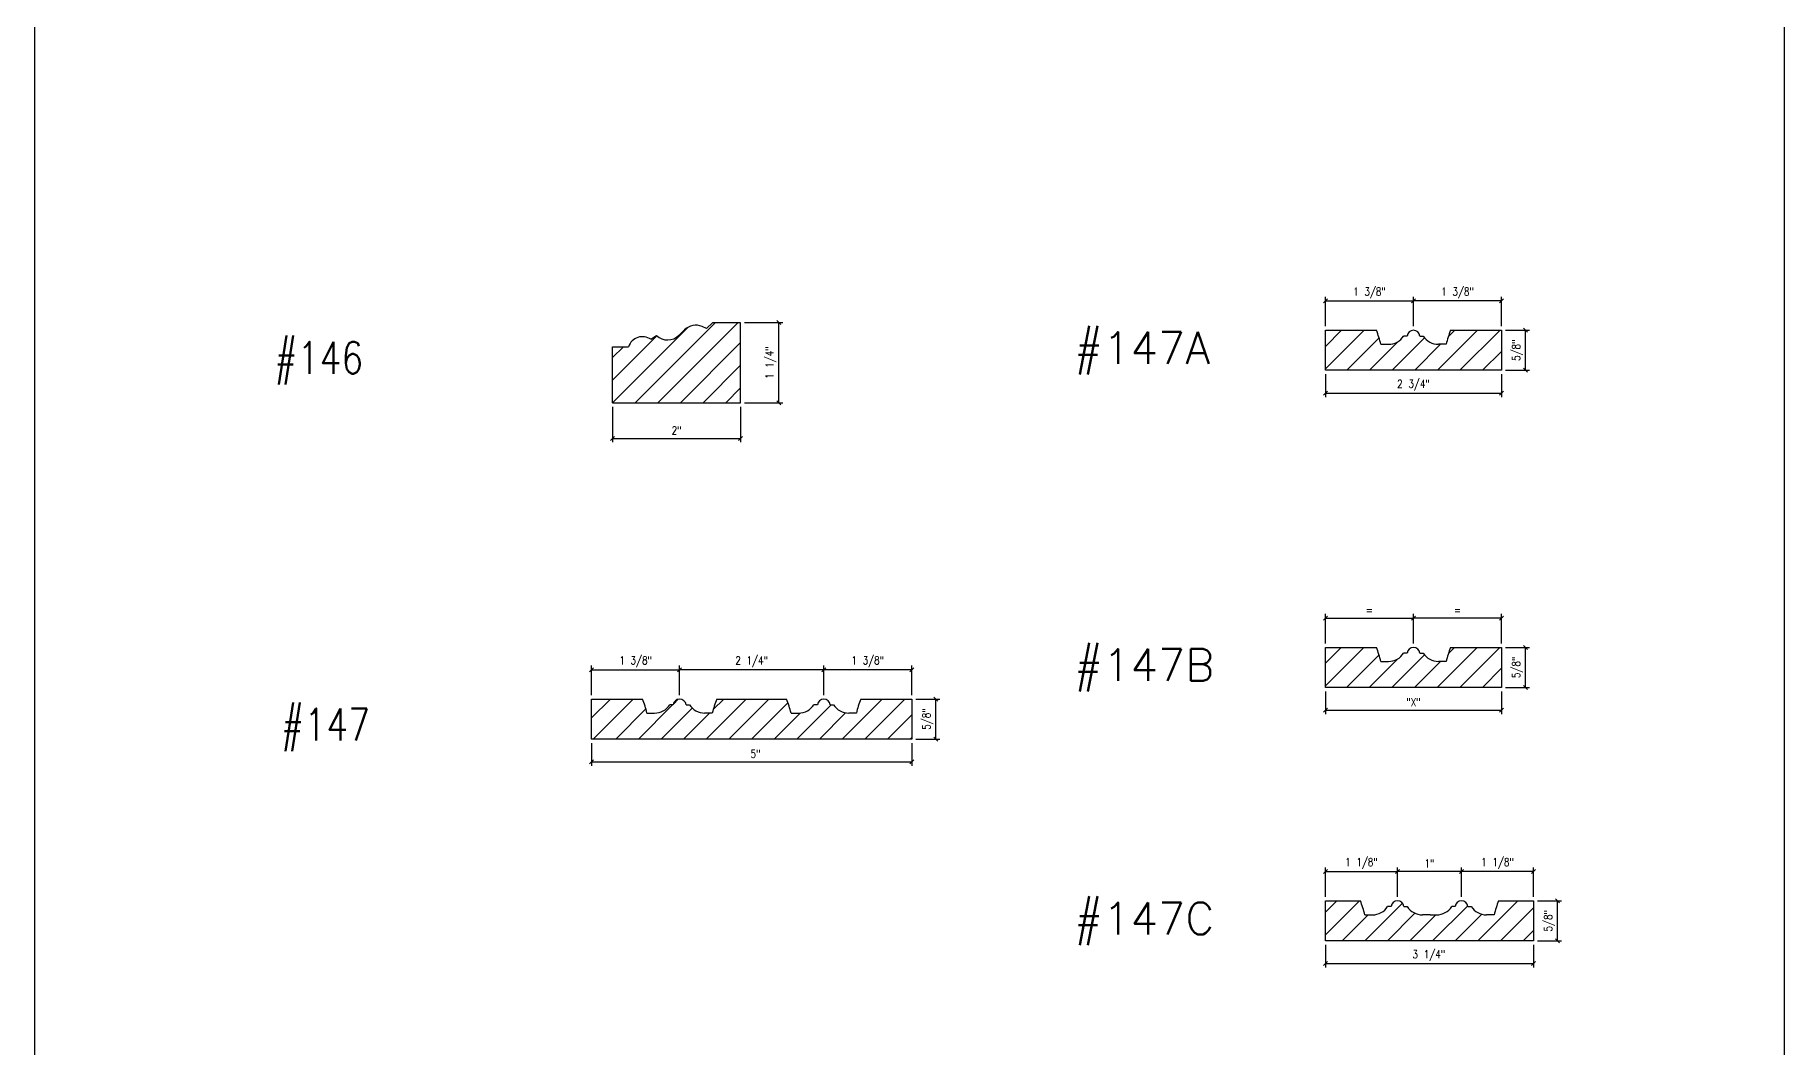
# Model space of a CAD drawing. Header units: inches. Extents: x 1985 to 11287, y 379 to 3234.
# Drawn here: x 8377.28 to 8404.59, y 915.66 to 931.47 of the extents above; entities that cross this region are included whole.
import ezdxf

# ---------------------------------------------------------------- set-up
doc = ezdxf.new("R2010")
doc.units = ezdxf.units.IN
doc.header["$MEASUREMENT"] = 0
doc.layers.get('0').update_dxf_attribs({"linetype": 'CONTINUOUS'})
doc.layers.get('Defpoints').update_dxf_attribs({"linetype": 'CONTINUOUS'})
for name, color, linetype in [('COTE1-1 99', 7, 'CONTINUOUS'), ('detail 99', 30, 'CONTINUOUS'), ('hatch 99', 1, 'CONTINUOUS'), ('separation 99', 3, 'CONTINUOUS'), ('wood detail 99', 7, 'CONTINUOUS')]:
    doc.layers.add(name, color=color, linetype=linetype)
doc.styles.get("Standard").update_dxf_attribs({"font": 'txt.shx', "width": 0.8})
doc.dimstyles.new('Muntin', dxfattribs={"dimtxt": 0.125, "dimasz": 0.0625, "dimexe": 0.0625, "dimexo": 0.0625, "dimgap": 0.0625, "dimtad": 1, "dimdec": 5, "dimzin": 0, "dimdsep": 46, "dimlunit": 5, "dimtxsty": 'Standard', "dimblk": 'OBLIQUE', "dimcen": 0.125, "dimclrd": 1, "dimclre": 1, "dimadec": 1, "dimazin": 0, "dimtfac": 0.375, "dimtdec": 5, "dimtmove": 0, "dimatfit": 3, "dimldrblk": 'OBLIQUE', "dimfxl": 1, "dimfrac": 2, "dimtolj": 1, "dimtzin": 0, "dimarcsym": 0})
pattern_1 = [(45, (1193.00393, -1910.72807), (-0.176776695, 0.176776695), [])]

# ---------------------------------------------------------------- blocks, each defined once
blk = doc.blocks.new('_OBLIQUE')
at = {"color": 0, "linetype": 'ByBlock'}
blk.add_line((-0.5, -0.5), (0.5, 0.5), dxfattribs=at)
blk = doc.blocks.new('*D40')
at = {"layer": 'COTE1-1 99', "color": 1, "lineweight": -2, "transparency": 16777216}
for p, q in [((8385.971, 920.412), (8385.971, 920.055)), ((8390.971, 920.412), (8390.971, 920.055)), ((8385.971, 920.118), (8390.971, 920.118))]:
    blk.add_line(p, q, dxfattribs=at)
at = {"layer": 'Defpoints', "color": 0, "transparency": 16777216}
for p in [(8385.971, 920.474), (8390.971, 920.474), (8390.971, 920.118)]:
    blk.add_point(p, dxfattribs=at)
at = {"layer": 'COTE1-1 99', "color": 1, "lineweight": -2, "transparency": 16777216, "xscale": 0.0625, "yscale": 0.0625, "zscale": 0.0625, "rotation": 180}
blk.add_blockref('_OBLIQUE', (8385.971, 920.118), dxfattribs=at)
at = {"layer": 'COTE1-1 99', "color": 1, "lineweight": -2, "transparency": 16777216, "xscale": 0.0625, "yscale": 0.0625, "zscale": 0.0625}
blk.add_blockref('_OBLIQUE', (8390.971, 920.118), dxfattribs=at)
at = {"layer": 'COTE1-1 99', "color": 0, "transparency": 16777216, "insert": (8388.531, 920.243), "char_height": 0.125, "attachment_point": 5}
blk.add_mtext('\\A1;5"', dxfattribs=at)
blk = doc.blocks.new('*D41')
at = {"layer": 'COTE1-1 99', "color": 1, "lineweight": -2, "transparency": 16777216}
for p, q in [((8391.034, 921.099), (8391.408, 921.099)), ((8391.346, 920.474), (8391.346, 921.099)), ((8391.034, 920.474), (8391.408, 920.474))]:
    blk.add_line(p, q, dxfattribs=at)
at = {"layer": 'Defpoints', "color": 0, "transparency": 16777216}
for p in [(8390.971, 921.099), (8391.346, 921.099), (8390.971, 920.474)]:
    blk.add_point(p, dxfattribs=at)
at = {"layer": 'COTE1-1 99', "color": 1, "lineweight": -2, "transparency": 16777216, "xscale": 0.0625, "yscale": 0.0625, "zscale": 0.0625}
for p, rotation in [((8391.346, 921.099), 90), ((8391.346, 920.474), 270)]:
    blk.add_blockref('_OBLIQUE', p, dxfattribs=dict(at, rotation=rotation))
at = {"layer": 'COTE1-1 99', "color": 0, "transparency": 16777216, "insert": (8391.221, 920.787), "char_height": 0.125, "attachment_point": 5, "rotation": 90}
blk.add_mtext('\\A1;5/8"', dxfattribs=at)
blk = doc.blocks.new('*D42')
at = {"layer": 'COTE1-1 99', "color": 1, "lineweight": -2, "transparency": 16777216}
for p, q in [((8385.971, 921.162), (8385.971, 921.621)), ((8385.971, 921.558), (8387.346, 921.558)), ((8387.346, 921.162), (8387.346, 921.621))]:
    blk.add_line(p, q, dxfattribs=at)
at = {"layer": 'Defpoints', "color": 0, "transparency": 16777216}
for p in [(8387.346, 921.558), (8385.971, 921.099), (8387.346, 921.099)]:
    blk.add_point(p, dxfattribs=at)
at = {"layer": 'COTE1-1 99', "color": 1, "lineweight": -2, "transparency": 16777216, "xscale": 0.0625, "yscale": 0.0625, "zscale": 0.0625, "rotation": 180}
blk.add_blockref('_OBLIQUE', (8385.971, 921.558), dxfattribs=at)
at = {"layer": 'COTE1-1 99', "color": 1, "lineweight": -2, "transparency": 16777216, "xscale": 0.0625, "yscale": 0.0625, "zscale": 0.0625}
blk.add_blockref('_OBLIQUE', (8387.346, 921.558), dxfattribs=at)
at = {"layer": 'COTE1-1 99', "color": 0, "transparency": 16777216, "insert": (8386.659, 921.683), "char_height": 0.125, "attachment_point": 5}
blk.add_mtext('\\A1;1 3/8"', dxfattribs=at)
blk = doc.blocks.new('*D43')
at = {"layer": 'COTE1-1 99', "color": 1, "lineweight": -2, "transparency": 16777216}
for p, q in [((8389.596, 921.162), (8389.596, 921.621)), ((8390.971, 921.558), (8389.596, 921.558)), ((8390.971, 921.162), (8390.971, 921.621))]:
    blk.add_line(p, q, dxfattribs=at)
at = {"layer": 'Defpoints', "color": 0, "transparency": 16777216}
for p in [(8389.596, 921.558), (8389.596, 921.099), (8390.971, 921.099)]:
    blk.add_point(p, dxfattribs=at)
at = {"layer": 'COTE1-1 99', "color": 1, "lineweight": -2, "transparency": 16777216, "xscale": 0.0625, "yscale": 0.0625, "zscale": 0.0625, "rotation": 180}
blk.add_blockref('_OBLIQUE', (8389.596, 921.558), dxfattribs=at)
at = {"layer": 'COTE1-1 99', "color": 1, "lineweight": -2, "transparency": 16777216, "xscale": 0.0625, "yscale": 0.0625, "zscale": 0.0625}
blk.add_blockref('_OBLIQUE', (8390.971, 921.558), dxfattribs=at)
at = {"layer": 'COTE1-1 99', "color": 0, "transparency": 16777216, "insert": (8390.284, 921.683), "char_height": 0.125, "attachment_point": 5}
blk.add_mtext('\\A1;1 3/8"', dxfattribs=at)
blk = doc.blocks.new('*D44')
at = {"layer": 'COTE1-1 99', "color": 1, "lineweight": -2, "transparency": 16777216}
for p, q in [((8387.346, 921.162), (8387.346, 921.621)), ((8389.596, 921.558), (8387.346, 921.558)), ((8389.596, 921.162), (8389.596, 921.621))]:
    blk.add_line(p, q, dxfattribs=at)
at = {"layer": 'Defpoints', "color": 0, "transparency": 16777216}
for p in [(8387.346, 921.558), (8387.346, 921.099), (8389.596, 921.099)]:
    blk.add_point(p, dxfattribs=at)
at = {"layer": 'COTE1-1 99', "color": 1, "lineweight": -2, "transparency": 16777216, "xscale": 0.0625, "yscale": 0.0625, "zscale": 0.0625, "rotation": 180}
blk.add_blockref('_OBLIQUE', (8387.346, 921.558), dxfattribs=at)
at = {"layer": 'COTE1-1 99', "color": 1, "lineweight": -2, "transparency": 16777216, "xscale": 0.0625, "yscale": 0.0625, "zscale": 0.0625}
blk.add_blockref('_OBLIQUE', (8389.596, 921.558), dxfattribs=at)
at = {"layer": 'COTE1-1 99', "color": 0, "transparency": 16777216, "insert": (8388.471, 921.683), "char_height": 0.125, "attachment_point": 5}
blk.add_mtext('\\A1;2 1/4"', dxfattribs=at)
blk = doc.blocks.new('*D45')
at = {"layer": 'COTE1-1 99', "color": 1, "lineweight": -2, "transparency": 16777216}
for p, q in [((8386.298, 925.666), (8386.298, 925.11)), ((8388.298, 925.666), (8388.298, 925.11)), ((8386.298, 925.172), (8388.298, 925.172))]:
    blk.add_line(p, q, dxfattribs=at)
at = {"layer": 'Defpoints', "color": 0, "transparency": 16777216}
for p in [(8386.298, 925.729), (8388.298, 925.729), (8388.298, 925.172)]:
    blk.add_point(p, dxfattribs=at)
at = {"layer": 'COTE1-1 99', "color": 1, "lineweight": -2, "transparency": 16777216, "xscale": 0.0625, "yscale": 0.0625, "zscale": 0.0625, "rotation": 180}
blk.add_blockref('_OBLIQUE', (8386.298, 925.172), dxfattribs=at)
at = {"layer": 'COTE1-1 99', "color": 1, "lineweight": -2, "transparency": 16777216, "xscale": 0.0625, "yscale": 0.0625, "zscale": 0.0625}
blk.add_blockref('_OBLIQUE', (8388.298, 925.172), dxfattribs=at)
at = {"layer": 'COTE1-1 99', "color": 0, "transparency": 16777216, "insert": (8387.298, 925.297), "char_height": 0.125, "attachment_point": 5}
blk.add_mtext('\\A1;2"', dxfattribs=at)
blk = doc.blocks.new('*D46')
at = {"layer": 'COTE1-1 99', "color": 1, "lineweight": -2, "transparency": 16777216}
for p, q in [((8388.36, 926.979), (8388.958, 926.979)), ((8388.896, 925.729), (8388.896, 926.979)), ((8388.36, 925.729), (8388.958, 925.729))]:
    blk.add_line(p, q, dxfattribs=at)
at = {"layer": 'Defpoints', "color": 0, "transparency": 16777216}
for p in [(8388.298, 926.979), (8388.896, 926.979), (8388.298, 925.729)]:
    blk.add_point(p, dxfattribs=at)
at = {"layer": 'COTE1-1 99', "color": 1, "lineweight": -2, "transparency": 16777216, "xscale": 0.0625, "yscale": 0.0625, "zscale": 0.0625}
for p, rotation in [((8388.896, 926.979), 90), ((8388.896, 925.729), 270)]:
    blk.add_blockref('_OBLIQUE', p, dxfattribs=dict(at, rotation=rotation))
at = {"layer": 'COTE1-1 99', "color": 0, "transparency": 16777216, "insert": (8388.771, 926.354), "char_height": 0.125, "attachment_point": 5, "rotation": 90}
blk.add_mtext('\\A1;1 1/4"', dxfattribs=at)
blk = doc.blocks.new('*D31')
at = {"layer": 'COTE1-1 99', "color": 1, "lineweight": -2, "transparency": 16777216}
for p, q in [((8397.432, 917.26), (8397.432, 916.904)), ((8400.682, 917.26), (8400.682, 916.904)), ((8397.432, 916.966), (8400.682, 916.966))]:
    blk.add_line(p, q, dxfattribs=at)
at = {"layer": 'Defpoints', "color": 0, "transparency": 16777216}
for p in [(8397.432, 917.323), (8400.682, 917.323), (8400.682, 916.966)]:
    blk.add_point(p, dxfattribs=at)
at = {"layer": 'COTE1-1 99', "color": 1, "lineweight": -2, "transparency": 16777216, "xscale": 0.0625, "yscale": 0.0625, "zscale": 0.0625, "rotation": 180}
blk.add_blockref('_OBLIQUE', (8397.432, 916.966), dxfattribs=at)
at = {"layer": 'COTE1-1 99', "color": 1, "lineweight": -2, "transparency": 16777216, "xscale": 0.0625, "yscale": 0.0625, "zscale": 0.0625}
blk.add_blockref('_OBLIQUE', (8400.682, 916.966), dxfattribs=at)
at = {"layer": 'COTE1-1 99', "color": 0, "transparency": 16777216, "insert": (8399.047, 917.091), "char_height": 0.125, "attachment_point": 5}
blk.add_mtext('\\A1;3 1/4"', dxfattribs=at)
blk = doc.blocks.new('*D32')
at = {"layer": 'COTE1-1 99', "color": 1, "lineweight": -2, "transparency": 16777216}
for p, q in [((8400.745, 917.948), (8401.12, 917.948)), ((8401.057, 917.323), (8401.057, 917.948)), ((8400.745, 917.323), (8401.12, 917.323))]:
    blk.add_line(p, q, dxfattribs=at)
at = {"layer": 'Defpoints', "color": 0, "transparency": 16777216}
for p in [(8400.682, 917.948), (8401.057, 917.948), (8400.682, 917.323)]:
    blk.add_point(p, dxfattribs=at)
at = {"layer": 'COTE1-1 99', "color": 1, "lineweight": -2, "transparency": 16777216, "xscale": 0.0625, "yscale": 0.0625, "zscale": 0.0625}
for p, rotation in [((8401.057, 917.948), 90), ((8401.057, 917.323), 270)]:
    blk.add_blockref('_OBLIQUE', p, dxfattribs=dict(at, rotation=rotation))
at = {"layer": 'COTE1-1 99', "color": 0, "transparency": 16777216, "insert": (8400.932, 917.635), "char_height": 0.125, "attachment_point": 5, "rotation": 90}
blk.add_mtext('\\A1;5/8"', dxfattribs=at)
blk = doc.blocks.new('*D33')
at = {"layer": 'COTE1-1 99', "color": 1, "lineweight": -2, "transparency": 16777216}
for p, q in [((8397.432, 918.01), (8397.432, 918.469)), ((8398.557, 918.01), (8398.557, 918.469)), ((8397.432, 918.407), (8398.557, 918.407))]:
    blk.add_line(p, q, dxfattribs=at)
at = {"layer": 'Defpoints', "color": 0, "transparency": 16777216}
for p in [(8398.557, 918.407), (8397.432, 917.948), (8398.557, 917.948)]:
    blk.add_point(p, dxfattribs=at)
at = {"layer": 'COTE1-1 99', "color": 1, "lineweight": -2, "transparency": 16777216, "xscale": 0.0625, "yscale": 0.0625, "zscale": 0.0625, "rotation": 180}
blk.add_blockref('_OBLIQUE', (8397.432, 918.407), dxfattribs=at)
at = {"layer": 'COTE1-1 99', "color": 1, "lineweight": -2, "transparency": 16777216, "xscale": 0.0625, "yscale": 0.0625, "zscale": 0.0625}
blk.add_blockref('_OBLIQUE', (8398.557, 918.407), dxfattribs=at)
at = {"layer": 'COTE1-1 99', "color": 0, "transparency": 16777216, "insert": (8397.995, 918.532), "char_height": 0.125, "attachment_point": 5}
blk.add_mtext('\\A1;1 1/8"', dxfattribs=at)
blk = doc.blocks.new('*D34')
at = {"layer": 'COTE1-1 99', "color": 1, "lineweight": -2, "transparency": 16777216}
for p, q in [((8399.557, 918.01), (8399.557, 918.469)), ((8400.682, 918.01), (8400.682, 918.469)), ((8400.682, 918.407), (8399.557, 918.407))]:
    blk.add_line(p, q, dxfattribs=at)
at = {"layer": 'Defpoints', "color": 0, "transparency": 16777216}
for p in [(8399.557, 918.407), (8399.557, 917.948), (8400.682, 917.948)]:
    blk.add_point(p, dxfattribs=at)
at = {"layer": 'COTE1-1 99', "color": 1, "lineweight": -2, "transparency": 16777216, "xscale": 0.0625, "yscale": 0.0625, "zscale": 0.0625, "rotation": 180}
blk.add_blockref('_OBLIQUE', (8399.557, 918.407), dxfattribs=at)
at = {"layer": 'COTE1-1 99', "color": 1, "lineweight": -2, "transparency": 16777216, "xscale": 0.0625, "yscale": 0.0625, "zscale": 0.0625}
blk.add_blockref('_OBLIQUE', (8400.682, 918.407), dxfattribs=at)
at = {"layer": 'COTE1-1 99', "color": 0, "transparency": 16777216, "insert": (8400.12, 918.532), "char_height": 0.125, "attachment_point": 5}
blk.add_mtext('\\A1;1 1/8"', dxfattribs=at)
blk = doc.blocks.new('*D35')
at = {"layer": 'COTE1-1 99', "color": 1, "lineweight": -2, "transparency": 16777216}
for p, q in [((8398.557, 918.01), (8398.557, 918.469)), ((8399.557, 918.01), (8399.557, 918.469)), ((8399.557, 918.407), (8398.557, 918.407))]:
    blk.add_line(p, q, dxfattribs=at)
at = {"layer": 'Defpoints', "color": 0, "transparency": 16777216}
for p in [(8398.557, 918.407), (8398.557, 917.948), (8399.557, 917.948)]:
    blk.add_point(p, dxfattribs=at)
at = {"layer": 'COTE1-1 99', "color": 1, "lineweight": -2, "transparency": 16777216, "xscale": 0.0625, "yscale": 0.0625, "zscale": 0.0625, "rotation": 180}
blk.add_blockref('_OBLIQUE', (8398.557, 918.407), dxfattribs=at)
at = {"layer": 'COTE1-1 99', "color": 1, "lineweight": -2, "transparency": 16777216, "xscale": 0.0625, "yscale": 0.0625, "zscale": 0.0625}
blk.add_blockref('_OBLIQUE', (8399.557, 918.407), dxfattribs=at)
at = {"layer": 'COTE1-1 99', "color": 0, "transparency": 16777216, "insert": (8399.057, 918.532), "char_height": 0.125, "attachment_point": 5}
blk.add_mtext('\\A1;1"', dxfattribs=at)
blk = doc.blocks.new('*D36')
at = {"layer": 'COTE1-1 99', "color": 1, "lineweight": -2, "transparency": 16777216}
for p, q in [((8397.432, 921.219), (8397.432, 920.862)), ((8400.182, 921.219), (8400.182, 920.862)), ((8397.432, 920.925), (8400.182, 920.925))]:
    blk.add_line(p, q, dxfattribs=at)
at = {"layer": 'Defpoints', "color": 0, "transparency": 16777216}
for p in [(8397.432, 921.281), (8400.182, 921.281), (8400.182, 920.925)]:
    blk.add_point(p, dxfattribs=at)
at = {"layer": 'COTE1-1 99', "color": 1, "lineweight": -2, "transparency": 16777216, "xscale": 0.0625, "yscale": 0.0625, "zscale": 0.0625, "rotation": 180}
blk.add_blockref('_OBLIQUE', (8397.432, 920.925), dxfattribs=at)
at = {"layer": 'COTE1-1 99', "color": 1, "lineweight": -2, "transparency": 16777216, "xscale": 0.0625, "yscale": 0.0625, "zscale": 0.0625}
blk.add_blockref('_OBLIQUE', (8400.182, 920.925), dxfattribs=at)
at = {"layer": 'COTE1-1 99', "color": 0, "transparency": 16777216, "insert": (8398.807, 921.05), "char_height": 0.125, "attachment_point": 5}
blk.add_mtext('\\A1;"X"', dxfattribs=at)
blk = doc.blocks.new('*D37')
at = {"layer": 'COTE1-1 99', "color": 1, "lineweight": -2, "transparency": 16777216}
for p, q in [((8400.245, 921.906), (8400.62, 921.906)), ((8400.557, 921.281), (8400.557, 921.906)), ((8400.245, 921.281), (8400.62, 921.281))]:
    blk.add_line(p, q, dxfattribs=at)
at = {"layer": 'Defpoints', "color": 0, "transparency": 16777216}
for p in [(8400.182, 921.906), (8400.557, 921.906), (8400.182, 921.281)]:
    blk.add_point(p, dxfattribs=at)
at = {"layer": 'COTE1-1 99', "color": 1, "lineweight": -2, "transparency": 16777216, "xscale": 0.0625, "yscale": 0.0625, "zscale": 0.0625}
for p, rotation in [((8400.557, 921.906), 90), ((8400.557, 921.281), 270)]:
    blk.add_blockref('_OBLIQUE', p, dxfattribs=dict(at, rotation=rotation))
at = {"layer": 'COTE1-1 99', "color": 0, "transparency": 16777216, "insert": (8400.432, 921.594), "char_height": 0.125, "attachment_point": 5, "rotation": 90}
blk.add_mtext('\\A1;5/8"', dxfattribs=at)
blk = doc.blocks.new('*D38')
at = {"layer": 'COTE1-1 99', "color": 1, "lineweight": -2, "transparency": 16777216}
for p, q in [((8397.432, 921.969), (8397.432, 922.428)), ((8397.432, 922.365), (8398.807, 922.365)), ((8398.807, 921.969), (8398.807, 922.428))]:
    blk.add_line(p, q, dxfattribs=at)
at = {"layer": 'Defpoints', "color": 0, "transparency": 16777216}
for p in [(8398.807, 922.365), (8397.432, 921.906), (8398.807, 921.906)]:
    blk.add_point(p, dxfattribs=at)
at = {"layer": 'COTE1-1 99', "color": 1, "lineweight": -2, "transparency": 16777216, "xscale": 0.0625, "yscale": 0.0625, "zscale": 0.0625, "rotation": 180}
blk.add_blockref('_OBLIQUE', (8397.432, 922.365), dxfattribs=at)
at = {"layer": 'COTE1-1 99', "color": 1, "lineweight": -2, "transparency": 16777216, "xscale": 0.0625, "yscale": 0.0625, "zscale": 0.0625}
blk.add_blockref('_OBLIQUE', (8398.807, 922.365), dxfattribs=at)
at = {"layer": 'COTE1-1 99', "color": 0, "transparency": 16777216, "insert": (8398.12, 922.49), "char_height": 0.125, "attachment_point": 5}
blk.add_mtext('\\A1;=', dxfattribs=at)
blk = doc.blocks.new('*D39')
at = {"layer": 'COTE1-1 99', "color": 1, "lineweight": -2, "transparency": 16777216}
for p, q in [((8398.807, 921.969), (8398.807, 922.428)), ((8400.182, 922.365), (8398.807, 922.365)), ((8400.182, 921.969), (8400.182, 922.428))]:
    blk.add_line(p, q, dxfattribs=at)
at = {"layer": 'Defpoints', "color": 0, "transparency": 16777216}
for p in [(8398.807, 922.365), (8398.807, 921.906), (8400.182, 921.906)]:
    blk.add_point(p, dxfattribs=at)
at = {"layer": 'COTE1-1 99', "color": 1, "lineweight": -2, "transparency": 16777216, "xscale": 0.0625, "yscale": 0.0625, "zscale": 0.0625, "rotation": 180}
blk.add_blockref('_OBLIQUE', (8398.807, 922.365), dxfattribs=at)
at = {"layer": 'COTE1-1 99', "color": 1, "lineweight": -2, "transparency": 16777216, "xscale": 0.0625, "yscale": 0.0625, "zscale": 0.0625}
blk.add_blockref('_OBLIQUE', (8400.182, 922.365), dxfattribs=at)
at = {"layer": 'COTE1-1 99', "color": 0, "transparency": 16777216, "insert": (8399.495, 922.49), "char_height": 0.125, "attachment_point": 5}
blk.add_mtext('\\A1;=', dxfattribs=at)
blk = doc.blocks.new('*D22')
at = {"layer": 'COTE1-1 99', "color": 1, "lineweight": -2, "transparency": 16777216}
for p, q in [((8397.432, 926.173), (8397.432, 925.816)), ((8400.182, 926.173), (8400.182, 925.816)), ((8397.432, 925.879), (8400.182, 925.879))]:
    blk.add_line(p, q, dxfattribs=at)
at = {"layer": 'Defpoints', "color": 0, "transparency": 16777216}
for p in [(8397.432, 926.236), (8400.182, 926.236), (8400.182, 925.879)]:
    blk.add_point(p, dxfattribs=at)
at = {"layer": 'COTE1-1 99', "color": 1, "lineweight": -2, "transparency": 16777216, "xscale": 0.0625, "yscale": 0.0625, "zscale": 0.0625, "rotation": 180}
blk.add_blockref('_OBLIQUE', (8397.432, 925.879), dxfattribs=at)
at = {"layer": 'COTE1-1 99', "color": 1, "lineweight": -2, "transparency": 16777216, "xscale": 0.0625, "yscale": 0.0625, "zscale": 0.0625}
blk.add_blockref('_OBLIQUE', (8400.182, 925.879), dxfattribs=at)
at = {"layer": 'COTE1-1 99', "color": 0, "transparency": 16777216, "insert": (8398.807, 926.004), "char_height": 0.125, "attachment_point": 5}
blk.add_mtext('\\A1;2 3/4"', dxfattribs=at)
blk = doc.blocks.new('*D23')
at = {"layer": 'COTE1-1 99', "color": 1, "lineweight": -2, "transparency": 16777216}
for p, q in [((8400.245, 926.861), (8400.62, 926.861)), ((8400.557, 926.236), (8400.557, 926.861)), ((8400.245, 926.236), (8400.62, 926.236))]:
    blk.add_line(p, q, dxfattribs=at)
at = {"layer": 'Defpoints', "color": 0, "transparency": 16777216}
for p in [(8400.182, 926.861), (8400.557, 926.861), (8400.182, 926.236)]:
    blk.add_point(p, dxfattribs=at)
at = {"layer": 'COTE1-1 99', "color": 1, "lineweight": -2, "transparency": 16777216, "xscale": 0.0625, "yscale": 0.0625, "zscale": 0.0625}
for p, rotation in [((8400.557, 926.861), 90), ((8400.557, 926.236), 270)]:
    blk.add_blockref('_OBLIQUE', p, dxfattribs=dict(at, rotation=rotation))
at = {"layer": 'COTE1-1 99', "color": 0, "transparency": 16777216, "insert": (8400.432, 926.548), "char_height": 0.125, "attachment_point": 5, "rotation": 90}
blk.add_mtext('\\A1;5/8"', dxfattribs=at)
blk = doc.blocks.new('*D24')
at = {"layer": 'COTE1-1 99', "color": 1, "lineweight": -2, "transparency": 16777216}
for p, q in [((8397.432, 926.923), (8397.432, 927.382)), ((8397.432, 927.319), (8398.807, 927.319)), ((8398.807, 926.923), (8398.807, 927.382))]:
    blk.add_line(p, q, dxfattribs=at)
at = {"layer": 'Defpoints', "color": 0, "transparency": 16777216}
for p in [(8398.807, 927.319), (8397.432, 926.861), (8398.807, 926.861)]:
    blk.add_point(p, dxfattribs=at)
at = {"layer": 'COTE1-1 99', "color": 1, "lineweight": -2, "transparency": 16777216, "xscale": 0.0625, "yscale": 0.0625, "zscale": 0.0625, "rotation": 180}
blk.add_blockref('_OBLIQUE', (8397.432, 927.319), dxfattribs=at)
at = {"layer": 'COTE1-1 99', "color": 1, "lineweight": -2, "transparency": 16777216, "xscale": 0.0625, "yscale": 0.0625, "zscale": 0.0625}
blk.add_blockref('_OBLIQUE', (8398.807, 927.319), dxfattribs=at)
at = {"layer": 'COTE1-1 99', "color": 0, "transparency": 16777216, "insert": (8398.12, 927.444), "char_height": 0.125, "attachment_point": 5}
blk.add_mtext('\\A1;1 3/8"', dxfattribs=at)
blk = doc.blocks.new('*D25')
at = {"layer": 'COTE1-1 99', "color": 1, "lineweight": -2, "transparency": 16777216}
for p, q in [((8398.807, 926.923), (8398.807, 927.382)), ((8400.182, 927.319), (8398.807, 927.319)), ((8400.182, 926.923), (8400.182, 927.382))]:
    blk.add_line(p, q, dxfattribs=at)
at = {"layer": 'Defpoints', "color": 0, "transparency": 16777216}
for p in [(8398.807, 927.319), (8398.807, 926.861), (8400.182, 926.861)]:
    blk.add_point(p, dxfattribs=at)
at = {"layer": 'COTE1-1 99', "color": 1, "lineweight": -2, "transparency": 16777216, "xscale": 0.0625, "yscale": 0.0625, "zscale": 0.0625, "rotation": 180}
blk.add_blockref('_OBLIQUE', (8398.807, 927.319), dxfattribs=at)
at = {"layer": 'COTE1-1 99', "color": 1, "lineweight": -2, "transparency": 16777216, "xscale": 0.0625, "yscale": 0.0625, "zscale": 0.0625}
blk.add_blockref('_OBLIQUE', (8400.182, 927.319), dxfattribs=at)
at = {"layer": 'COTE1-1 99', "color": 0, "transparency": 16777216, "insert": (8399.495, 927.444), "char_height": 0.125, "attachment_point": 5}
blk.add_mtext('\\A1;1 3/8"', dxfattribs=at)

msp = doc.modelspace()

# ---------------------------------------------------------------- hatches: boundary and pattern name
at = {"layer": 'hatch 99'}
h = msp.add_hatch(dxfattribs=at)
h.set_pattern_fill('ANSI31', color=256, scale=2, style=0)
h.set_pattern_definition(pattern_1)
h.paths.add_polyline_path([(8388.297698, 926.978792), (8387.860198, 926.978792), (8387.765698, 926.888792), (8387.696155, 926.918588, 0.303776634), (8387.422791, 926.867419), (8387.335002, 926.781458, -0.408064694), (8386.985198, 926.778792), (8386.897698, 926.718962, 0.496125995), (8386.547698, 926.603792), (8386.297698, 926.603792), (8386.297698, 925.728792), (8388.297698, 925.728792)])
h = msp.add_hatch(dxfattribs=at)
h.set_pattern_fill('ANSI31', color=256, scale=2, style=0)
h.set_pattern_definition(pattern_1)
h.paths.add_polyline_path([(8397.432488, 926.86051), (8397.432488, 926.23551), (8400.182488, 926.23551), (8400.182488, 926.86051), (8399.387452, 926.86051, 0.038533308), (8399.317488, 926.64051), (8399.197922, 926.64051, -0.256140243), (8398.960804, 926.77051), (8398.906987, 926.77051, 0.904534034), (8398.707989, 926.77051), (8398.654172, 926.77051, -0.256140243), (8398.417054, 926.64051), (8398.297488, 926.64051, 0.038533308), (8398.227524, 926.86051)])
h = msp.add_hatch(dxfattribs=at)
h.set_pattern_fill('ANSI31', color=256, scale=2, style=0)
h.set_pattern_definition(pattern_1)
h.paths.add_polyline_path([(8400.182488, 921.281367), (8400.182488, 921.906367), (8399.387452, 921.906367, 0.038533308), (8399.317488, 921.686367), (8399.197922, 921.686367, -0.256140243), (8398.960804, 921.816367), (8398.906987, 921.816367, 0.904534034), (8398.707989, 921.816367), (8398.654172, 921.816367, -0.256140243), (8398.417054, 921.686367), (8398.297488, 921.686367, 0.038533308), (8398.227524, 921.906367), (8397.432488, 921.906367), (8397.432488, 921.281367)])
h = msp.add_hatch(dxfattribs=at)
h.set_pattern_fill('ANSI31', color=256, scale=2, style=0)
h.set_pattern_definition(pattern_1)
h.paths.add_polyline_path([(8387.926025, 921.099286, 0.038533308), (8387.856061, 920.879286), (8387.736496, 920.879286, -0.256140243), (8387.499377, 921.009286), (8387.44556, 921.009286, 0.904534034), (8387.246562, 921.009286), (8387.192745, 921.009286, -0.256140243), (8386.955627, 920.879286), (8386.836061, 920.879286, 0.038533308), (8386.766097, 921.099286), (8385.971061, 921.099286), (8385.971061, 920.474286), (8390.971061, 920.474286), (8390.971061, 921.099286), (8390.176025, 921.099286, 0.038533308), (8390.106061, 920.879286), (8389.986496, 920.879286, -0.256140243), (8389.749377, 921.009286), (8389.69556, 921.009286, 0.904534034), (8389.496562, 921.009286), (8389.442745, 921.009286, -0.256140243), (8389.205627, 920.879286), (8389.086061, 920.879286, 0.038533308), (8389.016097, 921.099286)])
h = msp.add_hatch(dxfattribs=at)
h.set_pattern_fill('ANSI31', color=256, scale=2, style=0)
h.set_pattern_definition(pattern_1)
h.paths.add_polyline_path([(8400.682488, 917.322829), (8400.682488, 917.947829), (8400.137452, 917.947829, 0.038533308), (8400.067488, 917.727829), (8399.947922, 917.727829, -0.256140243), (8399.710804, 917.857829), (8399.656987, 917.857829, 0.904534034), (8399.457989, 917.857829), (8399.404172, 917.857829, -0.256140243), (8399.167054, 917.727829), (8399.067488, 917.727829), (8398.947922, 917.727829, -0.256140243), (8398.710804, 917.857829), (8398.656987, 917.857829, 0.904534034), (8398.457989, 917.857829), (8398.404172, 917.857829, -0.256140243), (8398.167054, 917.727829), (8398.047488, 917.727829, 0.038533308), (8397.977524, 917.947829), (8397.432488, 917.947829), (8397.432488, 917.322829)])

# ---------------------------------------------------------------- linework, layer by layer
at = {"layer": 'separation 99'}
msp.add_lwpolyline([(8377.277335, 947.283198), (8404.594729, 947.283198), (8404.594729, 900.077791), (8377.277335, 900.077791)], close=True, dxfattribs=at)
at = {"layer": 'wood detail 99'}
for p, q in [((8387.765698, 926.888792), (8387.696155, 926.918588)), ((8387.765698, 926.888792), (8387.860198, 926.978792)), ((8388.297698, 926.978792), (8387.860198, 926.978792)), ((8388.297698, 925.728792), (8388.297698, 926.978792)), ((8386.897698, 926.718962), (8386.985198, 926.778792)), ((8387.33228, 926.778792), (8387.422791, 926.867419)), ((8397.432488, 926.23551), (8397.432488, 926.86051)), ((8397.432488, 926.86051), (8398.227524, 926.86051)), ((8398.297488, 926.64051), (8398.417054, 926.64051)), ((8398.707989, 926.77051), (8398.654172, 926.77051)), ((8398.906987, 926.77051), (8398.960804, 926.77051)), ((8399.317488, 926.64051), (8399.197922, 926.64051)), ((8399.387452, 926.86051), (8400.182488, 926.86051)), ((8400.182488, 926.86051), (8400.182488, 926.23551)), ((8386.297698, 925.728792), (8386.297698, 926.603792)), ((8386.297698, 926.603792), (8386.547698, 926.603792)), ((8400.182488, 926.23551), (8397.432488, 926.23551)), ((8386.297698, 925.728792), (8388.297698, 925.728792)), ((8397.432488, 921.281367), (8397.432488, 921.906367)), ((8397.432488, 921.906367), (8398.227524, 921.906367)), ((8398.707989, 921.816367), (8398.654172, 921.816367)), ((8398.906987, 921.816367), (8398.960804, 921.816367)), ((8399.387452, 921.906367), (8400.182488, 921.906367)), ((8400.182488, 921.906367), (8400.182488, 921.281367)), ((8398.297488, 921.686367), (8398.417054, 921.686367)), ((8399.317488, 921.686367), (8399.197922, 921.686367)), ((8400.182488, 921.281367), (8397.432488, 921.281367)), ((8385.971061, 920.474286), (8385.971061, 921.099286)), ((8385.971061, 921.099286), (8386.766097, 921.099286)), ((8386.836061, 920.879286), (8386.955627, 920.879286)), ((8387.246562, 921.009286), (8387.192745, 921.009286)), ((8387.44556, 921.009286), (8387.499377, 921.009286)), ((8387.856061, 920.879286), (8387.736496, 920.879286)), ((8387.926025, 921.099286), (8389.016097, 921.099286)), ((8389.086061, 920.879286), (8389.205627, 920.879286)), ((8389.496562, 921.009286), (8389.442745, 921.009286)), ((8389.69556, 921.009286), (8389.749377, 921.009286)), ((8390.106061, 920.879286), (8389.986496, 920.879286)), ((8390.176025, 921.099286), (8390.971061, 921.099286)), ((8390.971061, 921.099286), (8390.971061, 920.474286)), ((8390.971061, 920.474286), (8385.971061, 920.474286)), ((8397.432488, 917.322829), (8397.432488, 917.947829)), ((8397.432488, 917.947829), (8397.977524, 917.947829)), ((8400.137452, 917.947829), (8400.682488, 917.947829)), ((8400.682488, 917.947829), (8400.682488, 917.322829)), ((8398.047488, 917.727829), (8398.167054, 917.727829)), ((8398.457989, 917.857829), (8398.404172, 917.857829)), ((8398.656987, 917.857829), (8398.710804, 917.857829)), ((8399.067488, 917.727829), (8398.947922, 917.727829)), ((8399.067488, 917.727829), (8399.167054, 917.727829)), ((8399.457989, 917.857829), (8399.404172, 917.857829)), ((8399.656987, 917.857829), (8399.710804, 917.857829)), ((8400.067488, 917.727829), (8399.947922, 917.727829)), ((8400.682488, 917.322829), (8397.432488, 917.322829))]:
    msp.add_line(p, q, dxfattribs=at)
for centre, radius, start, end in [((8387.597698, 926.688792), 0.25, 66.807051, 134.3972743), ((8386.766448, 926.528422), 0.23137, 55.4397713, 160.9885908), ((8387.158739, 926.958747), 0.25, 226.0394185, 314.8339671), ((8396.837289, 926.297264), 1.5, 13.2282434, 22.0550601), ((8398.417054, 926.92176), 0.28125, 270, 327.4675097), ((8398.807488, 926.76051), 0.1, 5.7391705, 174.2608295), ((8399.197922, 926.92176), 0.28125, 212.5324903, 270), ((8400.777687, 926.297264), 1.5, 157.9449399, 166.7717566), ((8396.837289, 921.343121), 1.5, 13.2282434, 22.0550601), ((8398.417054, 921.967617), 0.28125, 270, 327.4675097), ((8398.807488, 921.806367), 0.1, 5.7391705, 174.2608295), ((8399.197922, 921.967617), 0.28125, 212.5324903, 270), ((8400.777687, 921.343121), 1.5, 157.9449399, 166.7717566), ((8385.375862, 920.53604), 1.5, 13.2282434, 22.0550601), ((8386.955627, 921.160536), 0.28125, 270, 327.4675097), ((8387.346061, 920.999286), 0.1, 5.7391705, 174.2608295), ((8387.736496, 921.160536), 0.28125, 212.5324903, 270), ((8389.316261, 920.53604), 1.5, 157.9449399, 166.7717566), ((8387.625862, 920.53604), 1.5, 13.2282434, 22.0550601), ((8389.205627, 921.160536), 0.28125, 270, 327.4675097), ((8389.596061, 920.999286), 0.1, 5.7391705, 174.2608295), ((8389.986496, 921.160536), 0.28125, 212.5324903, 270), ((8391.566261, 920.53604), 1.5, 157.9449399, 166.7717566), ((8396.587289, 917.384583), 1.5, 13.2282434, 22.0550601), ((8398.557488, 917.847829), 0.1, 5.7391705, 174.2608295), ((8399.557488, 917.847829), 0.1, 5.7391705, 174.2608295), ((8401.527687, 917.384583), 1.5, 157.9449399, 166.7717566), ((8398.167054, 918.009079), 0.28125, 270, 327.4675097), ((8398.947922, 918.009079), 0.28125, 212.5324903, 270), ((8399.167054, 918.009079), 0.28125, 270, 327.4675097), ((8399.947922, 918.009079), 0.28125, 212.5324903, 270)]:
    msp.add_arc(centre, radius, start, end, dxfattribs=at)

# ---------------------------------------------------------------- texts
at = {"layer": 'detail 99'}
for s, p in [('#147A', (8393.508717, 926.33551)), ('#147B', (8393.508717, 921.381367)), ('#147C', (8393.508717, 917.422829))]:
    msp.add_text(s, height=0.5, dxfattribs=at).set_placement(p)
at = {"layer": 'detail 99', "char_height": 0.5, "width": 2.69666263, "attachment_point": 1}
for s, insert in [('#146', (8381.016349, 926.681739)), ('#147', (8381.12254, 920.952627))]:
    msp.add_mtext(s, dxfattribs=dict(at, insert=insert))

# ---------------------------------------------------------------- dimensions: what is measured, and where the dimension line sits
at = {"layer": 'COTE1-1 99'}
for base, p1, p2, picture, middle in [((8398.807488, 927.31937), (8397.432488, 926.86051), (8398.807488, 926.86051), '*D24', (8398.119988, 927.44437)), ((8398.807488, 927.31937), (8400.182488, 926.86051), (8398.807488, 926.86051), '*D25', (8399.494988, 927.44437)), ((8388.297698, 925.172118), (8386.297698, 925.728792), (8388.297698, 925.728792), '*D45', (8387.297698, 925.297118)), ((8387.346061, 921.558146), (8385.971061, 921.099286), (8387.346061, 921.099286), '*D42', (8386.658561, 921.683146)), ((8387.346061, 921.558146), (8389.596061, 921.099286), (8387.346061, 921.099286), '*D44', (8388.471061, 921.683146)), ((8389.596061, 921.558146), (8390.971061, 921.099286), (8389.596061, 921.099286), '*D43', (8390.283561, 921.683146)), ((8398.557488, 918.406689), (8397.432488, 917.947829), (8398.557488, 917.947829), '*D33', (8397.994988, 918.531689)), ((8399.557488, 918.406689), (8400.682488, 917.947829), (8399.557488, 917.947829), '*D34', (8400.119988, 918.531689)), ((8398.557488, 918.406689), (8399.557488, 917.947829), (8398.557488, 917.947829), '*D35', (8399.057488, 918.531689))]:
    dim = msp.add_linear_dim(base=base, p1=p1, p2=p2, dimstyle='Muntin', override={"dimpost": '"'}, dxfattribs=at)
    dim.commit()
    dim.dimension.update_dxf_attribs({"geometry": picture, "text_midpoint": middle})
for base, p1, p2, picture, middle in [((8388.895565, 926.978792), (8388.297698, 925.728792), (8388.297698, 926.978792), '*D46', (8388.770565, 926.353792)), ((8400.557086, 926.86051), (8400.182488, 926.23551), (8400.182488, 926.86051), '*D23', (8400.432086, 926.54801)), ((8400.557086, 921.906367), (8400.182488, 921.281367), (8400.182488, 921.906367), '*D37', (8400.432086, 921.593867)), ((8391.345659, 921.099286), (8390.971061, 920.474286), (8390.971061, 921.099286), '*D41', (8391.220659, 920.786786)), ((8401.057086, 917.947829), (8400.682488, 917.322829), (8400.682488, 917.947829), '*D32', (8400.932086, 917.635329))]:
    dim = msp.add_linear_dim(base=base, p1=p1, p2=p2, angle=90, dimstyle='Muntin', override={"dimpost": '"'}, dxfattribs=at)
    dim.commit()
    dim.dimension.update_dxf_attribs({"geometry": picture, "text_midpoint": middle})
for base, p1, p2, picture, middle in [((8400.182488, 925.878788), (8397.432488, 926.23551), (8400.182488, 926.23551), '*D22', (8398.807488, 925.878788)), ((8390.971061, 920.117563), (8385.971061, 920.474286), (8390.971061, 920.474286), '*D40', (8388.531061, 920.117563)), ((8400.682488, 916.966106), (8397.432488, 917.322829), (8400.682488, 917.322829), '*D31', (8399.047488, 916.966106))]:
    dim = msp.add_linear_dim(base=base, p1=p1, p2=p2, dimstyle='Muntin', override={"dimpost": '"'}, dxfattribs=at)
    dim.commit()
    dim.dimension.update_dxf_attribs({"geometry": picture, "text_midpoint": middle, "dimtype": 160})
for p1, picture, middle in [((8397.432488, 921.906367), '*D38', (8398.119988, 922.490226)), ((8400.182488, 921.906367), '*D39', (8399.494988, 922.490226))]:
    dim = msp.add_linear_dim(base=(8398.807488, 922.365226), p1=p1, p2=(8398.807488, 921.906367), text='=', dimstyle='Muntin', override={"dimpost": '"'}, dxfattribs=at)
    dim.commit()
    dim.dimension.update_dxf_attribs({"geometry": picture, "text_midpoint": middle})
dim = msp.add_linear_dim(base=(8400.182488, 920.924644), p1=(8397.432488, 921.281367), p2=(8400.182488, 921.281367), text='"X"', dimstyle='Muntin', override={"dimpost": '"'}, dxfattribs=at)
dim.commit()
dim.dimension.update_dxf_attribs({"geometry": '*D36', "text_midpoint": (8398.807488, 920.924644), "dimtype": 160})

doc.saveas('drawing.dxf')
